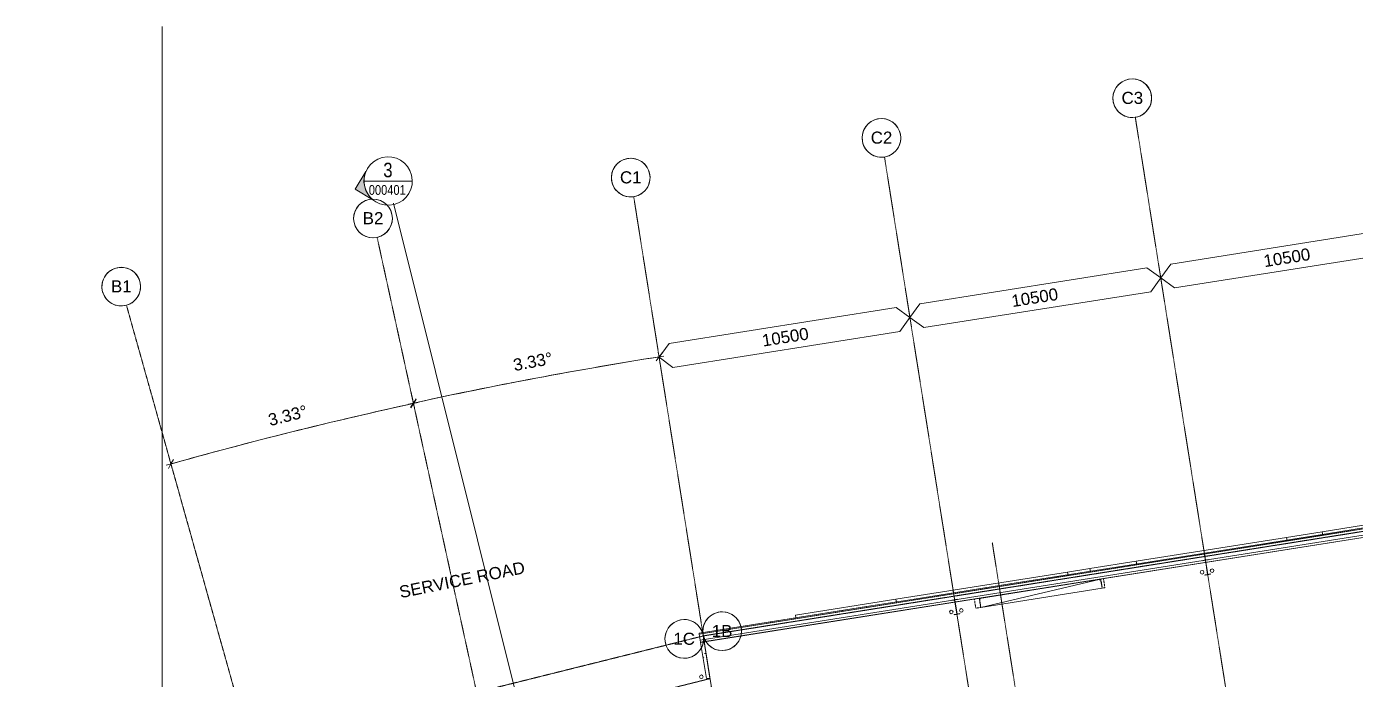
# Model space of a CAD drawing. Header units: millimetres. Extents: x -2355779 to -2216356, y 3874558 to 4068437.
# Drawn here: x -2353978 to -2299028, y 4036727 to 4063727 of the extents above; entities that cross this region are included whole.
import ezdxf

# ---------------------------------------------------------------- set-up
doc = ezdxf.new("R2010")
doc.units = ezdxf.units.MM
for name, pattern in [('Dash Small', [9, 3, -1.5, 3, -1.5]), ('Grid Line', [21, 12, -3, 3, -3]), ('Overhead', [4, 2.5, -1.5])]:
    doc.linetypes.add(name, pattern=pattern)
for name, color, linetype, lineweight in [('A-ANNO-DIMS', 211, 'Continuous', 5), ('A-ANNO-DIMS-200', 211, 'Continuous', 5), ('A-ANNO-NOTE', 131, 'Continuous', 5), ('A-DETL', 90, 'Continuous', 18), ('A-DETL-GENF', 92, 'Continuous', 5), ('A-DOOR', 31, 'Continuous', 5), ('A-DOOR-FRAM', 31, 'Continuous', 5), ('A-FLOR-OVHD', 1, 'Overhead', 13), ('A-GENM', 13, 'Continuous', 5), ('A-WALL', 113, 'Continuous', 5), ('A-WALL-FNSH', 113, 'Continuous', 13), ('A-WALL-PATT', 111, 'Continuous', 13), ('G-ANNO-SYMB', 111, 'Continuous', 5), ('G-ANNO-TEXT', 231, 'Continuous', 5), ('P-SANR-FIXT', 6, 'Continuous', 5), ('S-BEAM', 12, 'Continuous', 5), ('S-GRID', 1, 'Continuous', 5), ('S-GRID-IDEN', 1, 'Continuous', 5)]:
    doc.layers.add(name, color=color, linetype=linetype, lineweight=lineweight)
doc.styles.add('Arial', font='arial.ttf', dxfattribs={"height": 500})
doc.styles.add('Arial Narrow', font='ARIALN.TTF', dxfattribs={"height": 600})
doc.styles.add('Arial Narrow_1', font='ARIALN.TTF', dxfattribs={"height": 400})
doc.dimstyles.new('2_5-Diagonal-_deg_-Decimal_O', dxfattribs={"dimscale": 304.8, "dimtxt": 510.1297, "dimasz": 0.984252, "dimexe": 0.656168, "dimexo": 0.0625, "dimgap": 0.984252, "dimtad": 1, "dimdec": 0, "dimzin": 0, "dimdsep": 46, "dimtxsty": 'Arial', "dimblk1": 'OBLIQUE', "dimblk2": 'OBLIQUE', "dimsah": 1, "dimcen": 0.09, "dimdle": 0.656168, "dimazin": 0, "dimtfac": 1, "dimtdec": 4, "dimtix": 1, "dimtmove": 0, "dimatfit": 3, "dimfxl": 3.28084, "dimfxlon": 1, "dimtvp": 1, "dimtfill": 1, "dimtolj": 1, "dimtzin": 0, "dimlwd": 15, "dimlwe": 15, "dimarcsym": 2})

# ---------------------------------------------------------------- blocks, each defined once
blk = doc.blocks.new('Structural Framing 16 - Structural Framing 1-1145737-GA - Part B 6m')
at = {"layer": 'S-BEAM', "lineweight": 13}
for p, q in [((-2315487, 4040040), (-2315714, 4040004)), ((-2315714, 4040004), (-2315713, 4039995)), ((-2315713, 4039995), (-2315604, 4040012)), ((-2315604, 4040012), (-2315512, 4039429)), ((-2315594, 4040013), (-2315486, 4040031)), ((-2315502, 4039431), (-2315594, 4040013)), ((-2315486, 4040031), (-2315487, 4040040)), ((-2315512, 4039429), (-2315621, 4039412)), ((-2315621, 4039412), (-2315619, 4039402)), ((-2315619, 4039402), (-2315392, 4039438)), ((-2315393, 4039448), (-2315502, 4039431)), ((-2315392, 4039438), (-2315393, 4039448)), ((-2309372, 4001432), (-2309599, 4001396)), ((-2309599, 4001396), (-2309598, 4001386)), ((-2309598, 4001386), (-2309489, 4001403)), ((-2309489, 4001403), (-2309397, 4000820)), ((-2309479, 4001405), (-2309370, 4001422)), ((-2309387, 4000822), (-2309479, 4001405)), ((-2309370, 4001422), (-2309372, 4001432)), ((-2309397, 4000820), (-2309505, 4000803)), ((-2309505, 4000803), (-2309504, 4000793)), ((-2309504, 4000793), (-2309277, 4000829)), ((-2309278, 4000839), (-2309387, 4000822)), ((-2309277, 4000829), (-2309278, 4000839))]:
    blk.add_line(p, q, dxfattribs=at)
blk = doc.blocks.new('Structural Framing 17 - Structural Framing 1-1145779-GA - Part B 6m')
at = {"layer": 'S-BEAM', "lineweight": 13}
for p, q in [((-2305117, 4041683), (-2305344, 4041647)), ((-2305344, 4041647), (-2305342, 4041637)), ((-2305342, 4041637), (-2305233, 4041654)), ((-2305233, 4041654), (-2305141, 4041072)), ((-2305224, 4041656), (-2305115, 4041673)), ((-2305131, 4041073), (-2305224, 4041656)), ((-2305115, 4041673), (-2305117, 4041683)), ((-2305141, 4041072), (-2305250, 4041054)), ((-2305250, 4041054), (-2305248, 4041045)), ((-2305248, 4041045), (-2305021, 4041081)), ((-2305023, 4041090), (-2305131, 4041073)), ((-2305021, 4041081), (-2305023, 4041090)), ((-2299001, 4003074), (-2299228, 4003038)), ((-2299228, 4003038), (-2299227, 4003028)), ((-2299227, 4003028), (-2299118, 4003046)), ((-2299118, 4003046), (-2299026, 4002463)), ((-2299108, 4003047), (-2299000, 4003064)), ((-2299016, 4002465), (-2299108, 4003047)), ((-2299000, 4003064), (-2299001, 4003074)), ((-2299026, 4002463), (-2299135, 4002446)), ((-2299135, 4002446), (-2299133, 4002436)), ((-2299133, 4002436), (-2298906, 4002472)), ((-2298907, 4002482), (-2299016, 4002465)), ((-2298906, 4002472), (-2298907, 4002482))]:
    blk.add_line(p, q, dxfattribs=at)
blk = doc.blocks.new('Downpipe - Straight - 01 - 150D-1307454-GA - Part B 6m')
at = {"layer": 'P-SANR-FIXT'}
for start, end in [(0, 180), (360, 180), (180, 0), (180, 360)]:
    blk.add_arc((-40, 100), 75, start, end, dxfattribs=at)
blk = doc.blocks.new('Downpipe - Straight - 01 - 150D-1493271-GA - Part B 6m')
at = {"layer": 'P-SANR-FIXT'}
for start, end in [(0, 180), (360, 180), (180, 0), (180, 360)]:
    blk.add_arc((-40, 100), 75, start, end, dxfattribs=at)
blk = doc.blocks.new('Door-Roller-Standard - D07_5000x3000x20-Flat-Standard Motor-Anodised Clear 2-2276732-GA - Part B 6m')
at = {"layer": 'A-DOOR', "linetype": 'Dash Small'}
for p, q in [((-2750, -127), (-2750, -505)), ((-2750, -505), (-2545, -505)), ((-2545, -505), (-2545, -127)), ((2545, -505), (2545, -127)), ((2655, -505), (2545, -505)), ((2655, -127), (2655, -505))]:
    blk.add_line(p, q, dxfattribs=at)
at = {"layer": 'A-DOOR-FRAM'}
for p, q in [((-2545, -157), (-2545, -127)), ((-2500, -157), (-2545, -157)), ((-2541, -129), (-2541, -155)), ((-2500, -129), (-2541, -129)), ((-2541, -155), (-2500, -155)), ((-2500, -127), (-2500, -129)), ((-2500, -155), (-2500, -157)), ((2500, -129), (2500, -127)), ((2541, -129), (2500, -129)), ((2500, -155), (2541, -155)), ((2500, -157), (2500, -155)), ((2545, -157), (2500, -157)), ((2541, -155), (2541, -129)), ((2545, -127), (2545, -157))]:
    blk.add_line(p, q, dxfattribs=at)
blk = doc.blocks.new('X_Door-Panel-Roller-Standard - Standard-2852217-GA - Part B 6m')
at = {"layer": 'A-DOOR'}
for p, q in [((-2535, -368), (2535, 10)), ((-2535, -368), (-2535, 10)), ((-2535, 10), (2535, 10)), ((2535, 10), (2535, -368)), ((2535, -368), (-2535, -368))]:
    blk.add_line(p, q, dxfattribs=at)
blk = doc.blocks.new('Generic Models 19 - Generic Models 13-2245973-GA - Part B 6m')
at = {"layer": 'A-GENM', "lineweight": 13}
for p, q in [((-2297103, 4043144), (-2300364, 4042627)), ((-2300340, 4042479), (-2297080, 4042995)), ((-2301843, 4042393), (-2308061, 4041408)), ((-2308038, 4041260), (-2301819, 4042245)), ((-2300364, 4042627), (-2301843, 4042393)), ((-2301843, 4042393), (-2301819, 4042245)), ((-2301819, 4042245), (-2301843, 4042393)), ((-2301819, 4042245), (-2300340, 4042479)), ((-2300340, 4042479), (-2300364, 4042627)), ((-2300364, 4042627), (-2300340, 4042479)), ((-2309979, 4041104), (-2310899, 4040958)), ((-2308061, 4041408), (-2309979, 4041104)), ((-2309956, 4040956), (-2309979, 4041104)), ((-2309979, 4041104), (-2309956, 4040956)), ((-2309956, 4040956), (-2308038, 4041260)), ((-2308038, 4041260), (-2308061, 4041408)), ((-2308061, 4041408), (-2308038, 4041260)), ((-2310899, 4040958), (-2317999, 4039834)), ((-2317975, 4039686), (-2310876, 4040810)), ((-2310899, 4040958), (-2310876, 4040810)), ((-2310876, 4040810), (-2310899, 4040958)), ((-2310876, 4040810), (-2309956, 4040956)), ((-2317999, 4039834), (-2317975, 4039686))]:
    blk.add_line(p, q, dxfattribs=at)
at = {"layer": 'A-GENM'}
for p, q in [((-2322145, 4039177), (-2317999, 4039834)), ((-2322128, 4039066), (-2322145, 4039177))]:
    blk.add_line(p, q, dxfattribs=at)
blk = doc.blocks.new('Dimension - Grids _2D_ - 1-200-2187043-GA - Part B 6m')
at = {"layer": 'A-DETL-GENF'}
for p, q in [((-4573, 500), (-5073, 0)), ((-5073, 0), (-4573, 500)), ((4927, 500), (-4573, 500)), ((-4573, 500), (4927, 500)), ((5427, 0), (4927, 500)), ((5427, 0), (4927, 500)), ((-5073, 0), (-4573, -500)), ((-5073, 0), (-4573, -500)), ((-4573, -500), (4927, -500)), ((-4573, -500), (4927, -500)), ((4927, -500), (5427, 0)), ((5427, 0), (4927, -500))]:
    blk.add_line(p, q, dxfattribs=at)
blk = doc.blocks.new('Dimension - Grids _2D_ - 1-200-2186991-GA - Part B 6m')
at = {"layer": 'A-DETL-GENF'}
for p, q in [((-4573, 500), (-5073, 0)), ((-5073, 0), (-4573, 500)), ((-5073, 0), (-4573, -500)), ((-5073, 0), (-4573, -500)), ((4927, 500), (-4573, 500)), ((-4573, 500), (4927, 500)), ((5427, 0), (4927, 500)), ((5427, 0), (4927, 500)), ((4927, -500), (5427, 0)), ((5427, 0), (4927, -500)), ((-4573, -500), (4927, -500)), ((-4573, -500), (4927, -500))]:
    blk.add_line(p, q, dxfattribs=at)
blk = doc.blocks.new('Section - Black-1049-GA - Part B 6m')
at = {"layer": 'G-ANNO-SYMB'}
h = blk.add_hatch(color=256, dxfattribs=at)
edge = h.paths.add_edge_path()
edge.add_line((-7.7, 4), (-4.7, 7))
edge.add_line((-4.7, 7), (-1.7, 4))
edge.add_arc((-4.7, 0), 5, 53.1301, 126.8699)
for p, q in [((-4.7, 7), (-7.7, 4)), ((-4.7, 7), (-7.7, 4)), ((-1.7, 4), (-4.7, 7)), ((-4.7, 7), (-1.7, 4))]:
    blk.add_line(p, q, dxfattribs=at)
for start, end in [(360, 180), (53.1301, 126.8699), (180, 360)]:
    blk.add_arc((-4.7, 0), 5, start, end, dxfattribs=at)
blk = doc.blocks.new('Grid - A1-203820-GA - Part B 6m')
at = {"layer": 'S-GRID-IDEN'}
blk.add_circle((0, 0), 4, dxfattribs=at)
for start, end in [(360, 180), (180, 360)]:
    blk.add_arc((0, 0), 4, start, end, dxfattribs=at)
blk = doc.blocks.new('DIMBLOCK1-GA - Part B 6m')
at = {"layer": 'A-ANNO-DIMS-200', "lineweight": 15}
for p, q in [((-2327823, 4050069), (-2327948, 4049898)), ((-2327823, 4050069), (-2327854, 4050267)), ((-2327823, 4050069), (-2327698, 4050241)), ((-2327823, 4050069), (-2327823, 4050069)), ((-2327823, 4050069), (-2327773, 4049751)), ((-2337983, 4048155), (-2338052, 4048471)), ((-2337983, 4048155), (-2337869, 4048334)), ((-2337983, 4048155), (-2338098, 4047977)), ((-2337983, 4048155), (-2337941, 4047960))]:
    blk.add_line(p, q, dxfattribs=at)
for start, end in [(98.93584, 102.39889), (99.00033, 102.33441)]:
    blk.add_arc((-2300024, 3874558), 177699, start, end, dxfattribs=at)
at = {"layer": 'A-ANNO-DIMS-200', "color": 0, "lineweight": 15, "insert": (-2333895, 4049968), "char_height": 500, "width": 1958.9, "attachment_point": 1, "rotation": 10.6674, "line_spacing_factor": 0.941778, "style": 'Arial', "bg_fill": 3, "box_fill_scale": 1.25, "bg_fill_color": 256, "bg_fill_true_color": 13158600, "bg_fill_transparency": 0}
blk.add_mtext('3.33°', dxfattribs=at)
blk = doc.blocks.new('_Oblique')
at = {"color": 0, "linetype": 'ByBlock', "lineweight": -2}
blk.add_line((-0.5, -0.5), (0.5, 0.5), dxfattribs=at)
blk = doc.blocks.new('DIMBLOCK2-GA - Part B 6m')
at = {"layer": 'A-ANNO-DIMS-200', "lineweight": 15}
for p, q in [((-2337980, 4048142), (-2338057, 4048493)), ((-2337980, 4048142), (-2337866, 4048320)), ((-2337980, 4048142), (-2338095, 4047963)), ((-2337980, 4048142), (-2337980, 4048142)), ((-2337980, 4048142), (-2337938, 4047946)), ((-2348008, 4045641), (-2348105, 4045988)), ((-2348008, 4045641), (-2348112, 4045457)), ((-2348008, 4045641), (-2347904, 4045826)), ((-2348008, 4045641), (-2347954, 4045449))]:
    blk.add_line(p, q, dxfattribs=at)
for start, end in [(102.26992, 105.7319), (102.33441, 105.66741)]:
    blk.add_arc((-2300024, 3874558), 177685, start, end, dxfattribs=at)
at = {"layer": 'A-ANNO-DIMS-200', "color": 0, "lineweight": 15, "insert": (-2344034, 4047688), "char_height": 500, "width": 1958.9, "attachment_point": 1, "rotation": 14.0009, "line_spacing_factor": 0.941778, "style": 'Arial', "bg_fill": 3, "box_fill_scale": 1.25, "bg_fill_color": 256, "bg_fill_true_color": 13158600, "bg_fill_transparency": 0}
blk.add_mtext('3.33°', dxfattribs=at)

msp = doc.modelspace()

# ---------------------------------------------------------------- hatches: boundary and pattern name
at = {"layer": 'A-WALL-PATT', "lineweight": 5}
h = msp.add_hatch(dxfattribs=at)
h.set_pattern_fill('FP_3', color=256, style=0, pattern_type=2)
h.set_pattern_definition([(0, (0, 0), (812.8, 203.2), [67.056, -542.544, 67.056, -542.544, -3251.2]), (0, (0, 0), (812.8, 203.2), [-1219.2, 67.056, -1152.144, 67.056, -542.544, -1422.4]), (0, (0, 0), (812.8, 203.2), [-3048, 67.056, -339.344, 67.056, -948.944]), (120, (304.8, 101.6), (-582.376362, 602.305448), [67.056, -542.544, 67.056, -542.544, -3251.2]), (120, (304.8, 101.6), (-582.376362, 602.305448), [-1219.2, 67.056, -1152.144, 67.056, -542.544, -1422.4]), (120, (304.8, 101.6), (-582.376362, 602.305448), [-3048, 67.056, -339.344, 67.056, -948.944]), (240, (406.4, 508), (-230.423638, -805.505448), [67.056, -542.544, 67.056, -542.544, -3251.2]), (240, (406.4, 508), (-230.423638, -805.505448), [-1219.2, 67.056, -1152.144, 67.056, -542.544, -1422.4]), (240, (406.4, 508), (-230.423638, -805.505448), [-3048, 67.056, -339.344, 67.056, -948.944])])
h.paths.add_polyline_path([(-2326103.4, 4038253.6), (-2240327.2, 4051839.7), (-2240329.1, 4051851.6), (-2326105.3, 4038265.5)])
h = msp.add_hatch(dxfattribs=at)
h.set_pattern_fill('FP_2', color=256, style=0, pattern_type=2)
h.set_pattern_definition([(50, (0, 0), (1457.47236, -127.5124), [152.4, -1676.4]), (355, (0, 0), (-281.9423, 1528.4541), [121.92, -1341.12]), (100.451, (121.5, -10.6), (1175.54118, 1400.9327), [129.52, -1424.721]), (46.184, (0, 406.4), (2168.6325, -336.3419), [228.6, -2514.6]), (96.636, (180.7, 378.4), (1899.2207, 1979.4208), [194.28, -2137.081]), (351.184, (0, 406.4), (1899.2401, 1979.4025), [182.88, -2011.68]), (21, (203.2, 304.8), (1212.9148, -818.1215), [152.4, -1676.4]), (326, (203.2, 304.8), (494.41695, 1473.50445), [121.92, -1341.12]), (71.451, (304.3, 236.6), (1707.33713, 655.36968), [129.52, -1424.721]), (37.5, (0, 0), (24.709387, 676.44024), [67.056, -1257.808, 67.056, -1294.384, -1346.2]), (37.5, (0, 0), (24.709387, 676.44024), [-2686.304, 67.056, -1279.144]), (7.5, (0, 0), (534.55775, 801.44425), [67.056, -709.168, 67.056, -1227.328, -513.08]), (7.5, (0, 0), (534.55775, 801.44425), [-2070.608, 67.056, -446.024]), (327.5, (-453.14, 0), (1084.727506, -45.831226), [67.056, -440.944, 67.056, -1517.904, -2103.12]), (327.5, (-453.14, 0), (1084.727506, -45.831226), [-2092.96, 67.056, -2036.064]), (317.5, (-656.3, 0), (1185.03465, 203.41354), [67.056, -593.344, 67.056, -985.52, -1493.52]), (317.5, (-656.3, 0), (1185.03465, 203.41354), [-1712.976, 67.056, -1426.464])])
h.paths.add_polyline_path([(-2325866.7, 4036759.2), (-2325718.6, 4036782.7), (-2325955.3, 4038277.1), (-2326103.4, 4038253.6), (-2325987.7, 4037523.1)])

# ---------------------------------------------------------------- linework, layer by layer
at = {"layer": 'A-DETL', "lineweight": 15}
msp.add_line((-2348375.7, 4005272.3), (-2348375.7, 4063727.3), dxfattribs=at)
at = {"layer": 'A-FLOR-OVHD'}
for p, q in [((-2325995, 4038527.9), (-2238192.1, 4052435.1)), ((-2318893.2, 3993690.5), (-2325995, 4038527.9)), ((-2348375.7, 4031097.5), (-2325715.1, 4036760.6))]:
    msp.add_line(p, q, dxfattribs=at)
at = {"layer": 'A-WALL', "color": 7, "lineweight": 13}
for p, q in [((-2240382.6, 4052189.4), (-2326158.8, 4038603.3)), ((-2240343.4, 4051942.5), (-2326119.7, 4038356.3)), ((-2326158.8, 4038603.3), (-2326119.7, 4038356.3)), ((-2325955.3, 4038277.1), (-2326103.4, 4038253.6)), ((-2326103.4, 4038253.6), (-2325866.7, 4036759.2)), ((-2325718.6, 4036782.7), (-2325955.3, 4038277.1)), ((-2325866.7, 4036759.2), (-2325718.6, 4036782.7))]:
    msp.add_line(p, q, dxfattribs=at)
at = {"layer": 'A-WALL'}
msp.add_line((-2240329.1, 4051851.6), (-2326105.3, 4038265.5), dxfattribs=at)
at = {"layer": 'A-WALL', "color": 250}
msp.add_line((-2326119.7, 4038356.3), (-2326105.3, 4038265.5), dxfattribs=at)
at = {"layer": 'A-WALL-FNSH', "color": 250, "lineweight": 5}
for p, q in [((-2326103.4, 4038253.6), (-2240327.2, 4051839.7)), ((-2296534.4, 4043336), (-2300485.2, 4042710.2)), ((-2300478.9, 4042670.7), (-2296528.2, 4043296.5)), ((-2300485.2, 4042710.2), (-2308386.7, 4041458.7)), ((-2300485.2, 4042710.2), (-2300478.9, 4042670.7)), ((-2299497.5, 4042866.6), (-2299491.2, 4042827.1)), ((-2307392.7, 4041575.6), (-2300478.9, 4042670.7)), ((-2303448.2, 4042240.9), (-2303442, 4042201.4)), ((-2302460.6, 4042397.3), (-2302454.3, 4042357.8)), ((-2301472.9, 4042553.8), (-2301466.6, 4042514.3)), ((-2315294.2, 4040324.1), (-2307392.7, 4041575.6)), ((-2307399, 4041615.1), (-2307392.7, 4041575.6)), ((-2306411.3, 4041771.6), (-2306405.1, 4041732.1)), ((-2305423.6, 4041928), (-2305417.4, 4041888.5)), ((-2304435.9, 4042084.4), (-2304429.7, 4042044.9)), ((-2308386.7, 4041458.7), (-2313325.1, 4040676.5)), ((-2310362.1, 4041145.8), (-2310355.8, 4041106.3)), ((-2309374.4, 4041302.2), (-2309368.1, 4041262.7)), ((-2308386.7, 4041458.7), (-2308380.4, 4041419.2)), ((-2313325.1, 4040676.5), (-2317275.9, 4040050.7)), ((-2314312.8, 4040520), (-2314306.6, 4040480.5)), ((-2313325.1, 4040676.5), (-2313318.9, 4040637)), ((-2312337.4, 4040832.9), (-2312331.2, 4040793.4)), ((-2311349.7, 4040989.4), (-2311343.5, 4040949.9)), ((-2317275.9, 4040050.7), (-2319251.2, 4039737.8)), ((-2319245, 4039698.3), (-2315294.2, 4040324.1)), ((-2317275.9, 4040050.7), (-2317269.6, 4040011.2)), ((-2316288.2, 4040207.2), (-2316281.9, 4040167.7)), ((-2315300.5, 4040363.6), (-2315294.2, 4040324.1)), ((-2319251.2, 4039737.8), (-2326165.1, 4038642.8)), ((-2326158.8, 4038603.3), (-2319245, 4039698.3)), ((-2321226.6, 4039425), (-2321220.4, 4039385.5)), ((-2320238.9, 4039581.4), (-2320232.7, 4039541.9)), ((-2319251.2, 4039737.8), (-2319245, 4039698.3)), ((-2318263.6, 4039894.3), (-2318257.3, 4039854.8)), ((-2324189.7, 4038955.6), (-2324183.4, 4038916.1)), ((-2323202, 4039112.1), (-2323195.7, 4039072.6)), ((-2322214.3, 4039268.5), (-2322208.1, 4039229)), ((-2326165.1, 4038642.8), (-2326158.8, 4038603.3)), ((-2325171.1, 4038759.7), (-2325177.4, 4038799.2)), ((-2326105.3, 4038265.5), (-2326103.4, 4038253.6))]:
    msp.add_line(p, q, dxfattribs=at)
at = {"layer": 'G-ANNO-SYMB'}
for p, q in [((-2340025.8, 4057339.3), (-2338025.8, 4057339.3)), ((-2338798.5, 4056427.2), (-2313269, 3953984.1))]:
    msp.add_line(p, q, dxfattribs=at)
at = {"layer": 'S-GRID', "linetype": 'Grid Line'}
for p, q in [((-2297750.5, 3994442.3), (-2308130.3, 4059975.6)), ((-2314052.5, 3963128.7), (-2328871.8, 4056690.3)), ((-2319413.6, 3963232.3), (-2339482.1, 4055009.8)), ((-2325990.2, 4038528.7), (-2226640.2, 4054264.8)), ((-2324892.3, 3963224.6), (-2349848, 4052201.5)), ((-2353977.9, 4031554), (-2325990.2, 4038528.7))]:
    msp.add_line(p, q, dxfattribs=at)

# ---------------------------------------------------------------- block references
at = {"layer": 'A-DETL-GENF'}
for name, p, rotation in [('Dimension - Grids _2D_ - 1-200-2187043-GA - Part B 6m', (-2301718, 4054184.3), 189.0003283881522), ('Dimension - Grids _2D_ - 1-200-2186991-GA - Part B 6m', (-2312439.1, 4052486.2), 9.000328388138396), ('Dimension - Grids _2D_ - 1-200-2187043-GA - Part B 6m', (-2322459.5, 4050899.1), 189.0003283881532)]:
    msp.add_blockref(name, p, dxfattribs=dict(at, rotation=rotation))
at = {"layer": 'A-DOOR', "linetype": 'Dash Small', "rotation": 9.000328388161856}
msp.add_blockref('Door-Roller-Standard - D07_5000x3000x20-Flat-Standard Motor-Anodised Clear 2-2276732-GA - Part B 6m', (-2312088.3, 4040602.1), dxfattribs=at)
at = {"layer": 'A-DOOR', "rotation": 9.000328388161856}
msp.add_blockref('X_Door-Panel-Roller-Standard - Standard-2852217-GA - Part B 6m', (-2312066, 4040461.8), dxfattribs=at)
at = {"layer": 'A-GENM'}
msp.add_blockref('Generic Models 19 - Generic Models 13-2245973-GA - Part B 6m', (-33.4, 210.9), dxfattribs=at)
at = {"layer": 'G-ANNO-SYMB', "extrusion": (0, 0, -1), "xscale": 199.9999999999999, "yscale": 199.9999999999999, "zscale": 199.9999999999999, "rotation": 256.0065309097888}
msp.add_blockref('Section - Black-1049-GA - Part B 6m', (2338798.5, 4056427.2), dxfattribs=at)
at = {"layer": 'P-SANR-FIXT'}
for name, p in [('Downpipe - Straight - 01 - 150D-1493271-GA - Part B 6m', (-2305328.3, 4041059.7)), ('Downpipe - Straight - 01 - 150D-1493271-GA - Part B 6m', (-2304913.5, 4041125.4)), ('Downpipe - Straight - 01 - 150D-1493271-GA - Part B 6m', (-2315699, 4039417.1)), ('Downpipe - Straight - 01 - 150D-1493271-GA - Part B 6m', (-2315284.2, 4039482.8)), ('Downpipe - Straight - 01 - 150D-1307454-GA - Part B 6m', (-2326035.1, 4036739.1))]:
    msp.add_blockref(name, p, dxfattribs=at)
at = {"layer": 'S-BEAM'}
for name in ['Structural Framing 17 - Structural Framing 1-1145779-GA - Part B 6m', 'Structural Framing 16 - Structural Framing 1-1145737-GA - Part B 6m']:
    msp.add_blockref(name, (0, 0), dxfattribs=at)
at = {"layer": 'S-GRID-IDEN'}
for p, xscale, yscale, zscale, rotation in [((-2308255.5, 4060765.7), 199.9999999999999, 199.9999999999999, 199.9999999999999, 9.000328388145347), ((-2318626.2, 4059123.1), 199.9999999999999, 199.9999999999999, 199.9999999999999, 9.000328388145428), ((-2328996.9, 4057480.5), 199.9999999999999, 199.9999999999999, 199.9999999999999, 9.000328388145428), ((-2339653, 4055791.3), 199.9999999999999, 199.9999999999999, 199.9999999999999, 12.33440712021592), ((-2350064.1, 4052971.8), 199.9999999999999, 199.9999999999999, 199.9999999999999, 15.66740712021515), ((-2325214, 4038722.2), 199.9999999999999, 199.9999999999999, 199.9999999999999, 283.9934690902112), ((-2326780.4, 4038403.6), 199.9999999999998, 199.9999999999998, 199.9999999999998, 279.0003283881441)]:
    msp.add_blockref('Grid - A1-203820-GA - Part B 6m', p, dxfattribs=dict(at, xscale=xscale, yscale=yscale, zscale=zscale, rotation=rotation))

# ---------------------------------------------------------------- texts
at = {"layer": 'A-ANNO-NOTE', "char_height": 500, "width": 2324.894, "attachment_point": 1, "rotation": 9.00033, "style": 'Arial'}
for insert in [(-2302860.4, 4054270), (-2313287.3, 4052618.5), (-2323601.9, 4050984.8)]:
    msp.add_mtext('10500', dxfattribs=dict(at, insert=insert))
at = {"layer": 'G-ANNO-SYMB', "attachment_point": 1}
for s, insert, char_height, width, style in [('3', (-2339226.1, 4058096.1), 600, 464.979, 'Arial Narrow'), ('000401', (-2339827.1, 4057169.6), 400, 1924.05, 'Arial Narrow_1')]:
    msp.add_mtext(s, dxfattribs=dict(at, insert=insert, char_height=char_height, width=width, style=style))
at = {"layer": 'G-ANNO-TEXT', "color": 7, "insert": (-2338607.1, 4040576.3), "char_height": 500, "width": 6381.432, "attachment_point": 1, "rotation": 11.35667, "style": 'Arial'}
msp.add_mtext('SERVICE ROAD', dxfattribs=at)
at = {"layer": 'S-GRID-IDEN', "char_height": 500, "attachment_point": 1, "style": 'Arial'}
for s, insert, width in [('C3', (-2308699.7, 4061027.4), 1074.261), ('C2', (-2319070.4, 4059384.7), 1074.261), ('C1', (-2329441.2, 4057742.1), 1074.261), ('B2', (-2340077.2, 4056053.3), 1026.16), ('B1', (-2350488.3, 4053234.1), 1026.16), ('1B', (-2325643.8, 4038978.4), 1026.16), ('1C', (-2327230.8, 4038659.8), 1074.261)]:
    msp.add_mtext(s, dxfattribs=dict(at, insert=insert, width=width))

# ---------------------------------------------------------------- next in the draw order: dimensions: what is measured, and where the dimension line sits
at = {"layer": 'A-ANNO-DIMS', "lineweight": 15}
dim = msp.add_angular_dim_3p(base=(-2331222, 4049497.1), center=(-2300023.8, 3874558.4), p1=(-2327772.6, 4049750.7), p2=(-2338052.2, 4048470.6), dimstyle='2_5-Diagonal-_deg_-Decimal_O', override={"dimpost": '<>', "dimfxl": 10359.040033}, dxfattribs=at)
dim.commit()
dim.dimension.update_dxf_attribs({"geometry": 'DIMBLOCK1-GA - Part B 6m', "text_midpoint": (-2333019.9, 4049732.1)})

# ---------------------------------------------------------------- next in the draw order: dimensions: what is measured, and where the dimension line sits
dim = msp.add_angular_dim_3p(base=(-2341338.9, 4047373.3), center=(-2300023.8, 3874558.4), p1=(-2338057.2, 4048493.2), p2=(-2348105.2, 4045987.8), dimstyle='2_5-Diagonal-_deg_-Decimal_O', override={"dimpost": '<>', "dimfxl": 10355.71416}, dxfattribs=at)
dim.commit()
dim.dimension.update_dxf_attribs({"geometry": 'DIMBLOCK2-GA - Part B 6m', "text_midpoint": (-2343146.8, 4047503.6)})

# ---------------------------------------------------------------- next in the draw order: linework, layer by layer
at = {"layer": 'S-GRID', "linetype": 'Grid Line'}
for p, q in [((-2303681.8, 3964771.3), (-2318501, 4058332.9)), ((-2314043.1, 4042372.6), (-2306448, 3994406.8))]:
    msp.add_line(p, q, dxfattribs=at)

doc.saveas('drawing.dxf')
